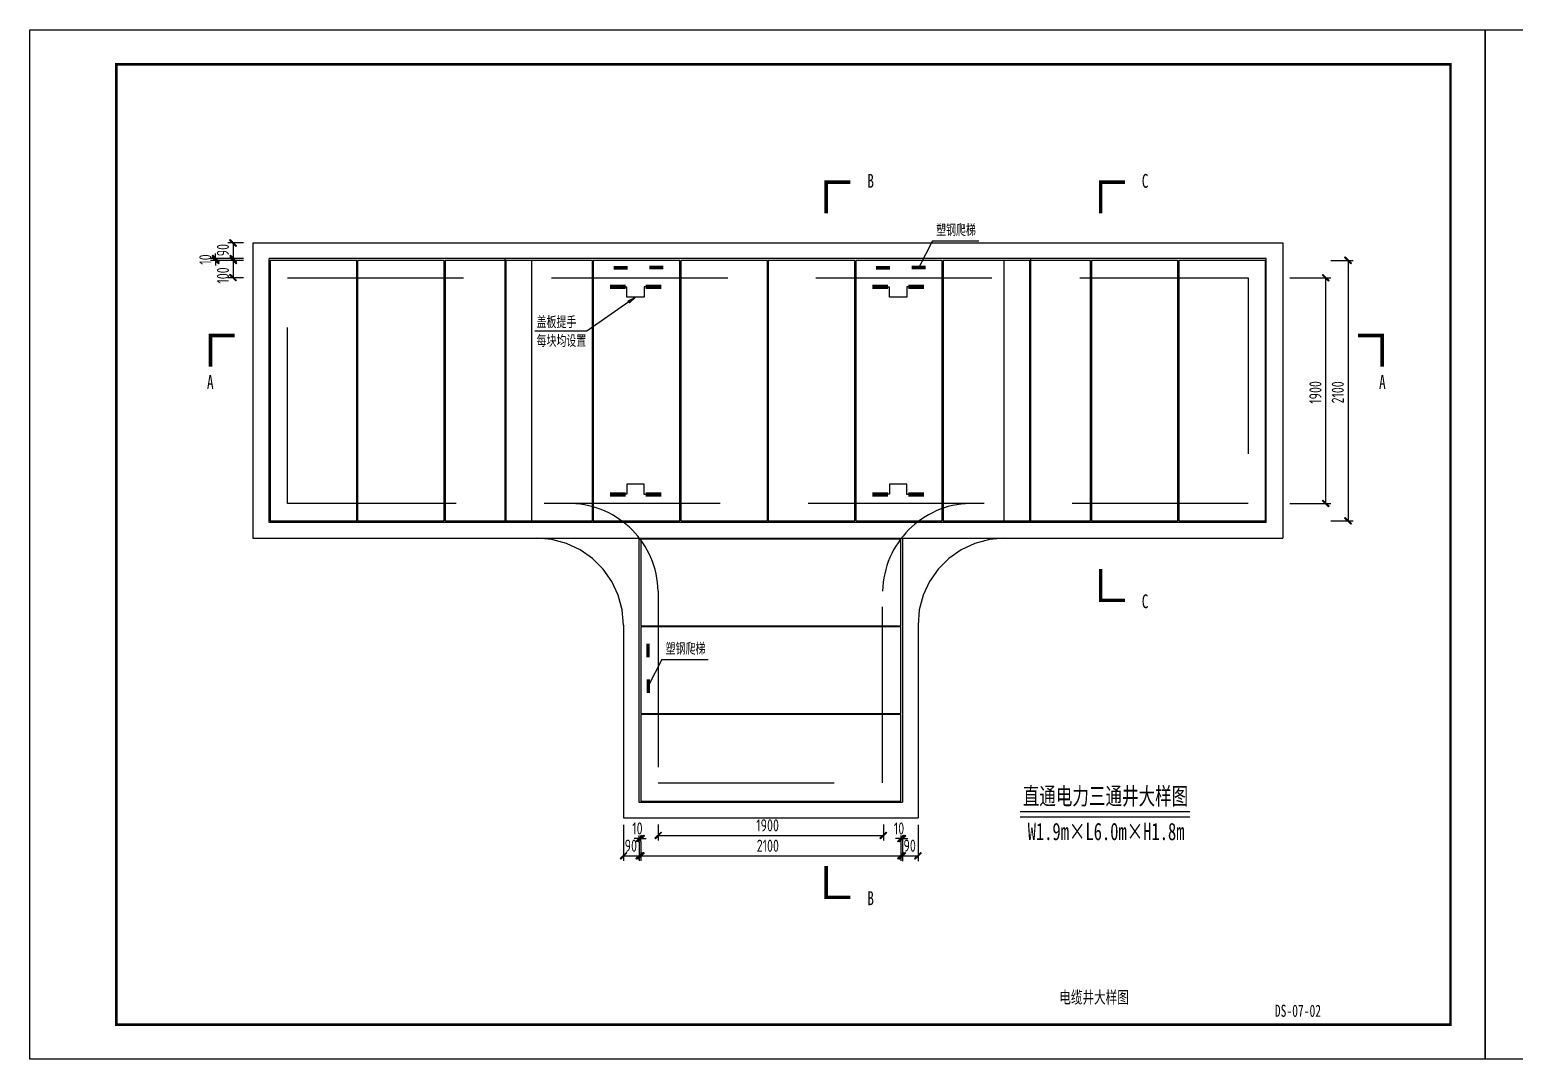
# Model space of a CAD drawing. Extents: x 2969 to 3809, y -1283 to -33.
# Drawn here: x 2969.5 to 3397.9, y -644.2 to -347.2 of the extents above; entities that cross this region are included whole.
import ezdxf
from ezdxf.enums import TextEntityAlignment as Align

# ---------------------------------------------------------------- set-up
doc = ezdxf.new("R2010")
doc.units = 0
doc.header["$LTSCALE"] = 10
doc.linetypes.add('DASHED', pattern=[19.05, 12.7, -6.35])
for name, color, linetype in [('0-TK', 7, 'Continuous'), ('TK', 7, 'Continuous'), ('尺寸标注', 1, 'Continuous'), ('提手', 7, 'Continuous'), ('文字', 3, 'Continuous'), ('标注引线', 3, 'Continuous'), ('爬梯', 4, 'Continuous'), ('轮廓', 7, 'Continuous')]:
    doc.layers.add(name, color=color, linetype=linetype)
doc.styles.add('GJ', font='tssdeng.shx', dxfattribs={"width": 0.75, "bigfont": 'hztxt.shx'})
doc.styles.add('HZTXT', font='仿宋_GB2312_0.ttf', dxfattribs={"width": 0.6, "height": 1.25})
doc.styles.add('仿宋', font='simfang.ttf', dxfattribs={"width": 0.9})

# ---------------------------------------------------------------- blocks, each defined once
blk = doc.blocks.new('K-建筑标记')
at = {"lineweight": 5}
blk.add_hatch(color=256, dxfattribs=at).paths.add_polyline_path([(0.97, 0.8), (0.8, 0.97), (-0.97, -0.8), (-0.8, -0.97)])
blk.add_lwpolyline([(-0.8, -0.97), (-0.97, -0.8), (0.8, 0.97), (0.97, 0.8)], close=True, dxfattribs=at)
blk.add_lwpolyline([(0.09, -0.09), (-0.09, 0.09)], dxfattribs=at)
blk = doc.blocks.new('K-箭头')
at = {"lineweight": 5}
blk.add_hatch(color=256, dxfattribs=at).paths.add_polyline_path([(0, 0), (2.39, -0.4), (2.39, 0), (2.39, 0.4)])
for points in [[(0, 0), (2.39, 0.4), (2.39, 0)], [(0, 0), (2.39, -0.4), (2.39, 0)]]:
    blk.add_lwpolyline(points, dxfattribs=at)

msp = doc.modelspace()

# ---------------------------------------------------------------- hatches: boundary and pattern name
at = {"layer": '提手'}
for points in [[(3141.403, -420.776), (3136.882, -420.776), (3136.882, -422.024), (3141.403, -422.024)], [(3147.234, -420.776), (3151.755, -420.776), (3151.755, -422.024), (3147.234, -422.024)], [(3217.129, -420.776), (3212.608, -420.776), (3212.608, -422.024), (3217.129, -422.024)], [(3222.961, -420.776), (3227.481, -420.776), (3227.481, -422.024), (3222.961, -422.024)], [(3141.403, -481.928), (3136.882, -481.928), (3136.882, -480.68), (3141.403, -480.68)], [(3147.234, -481.928), (3151.755, -481.928), (3151.755, -480.68), (3147.234, -480.68)], [(3217.129, -481.928), (3212.608, -481.928), (3212.608, -480.68), (3217.129, -480.68)], [(3222.961, -481.928), (3227.481, -481.928), (3227.481, -480.68), (3222.961, -480.68)]]:
    msp.add_hatch(color=256, dxfattribs=at).paths.add_polyline_path(points)

# ---------------------------------------------------------------- linework, layer by layer
at = {"linetype": 'Continuous', "const_width": 0.7}
msp.add_lwpolyline([(2994.454, -357.239), (3379.454, -357.239), (3379.454, -634.239), (2994.454, -634.239)], close=True, dxfattribs=at)
at = {"layer": '0-TK'}
for points in [[(2969.454, -347.239), (3389.454, -347.239), (3389.454, -644.239), (2969.454, -644.239)], [(3389.454, -347.239), (3809.454, -347.239), (3809.454, -644.239), (3389.454, -644.239)]]:
    msp.add_lwpolyline(points, close=True, dxfattribs=at)
at = {"layer": 'TK'}
for p, q in [((3255.283, -572.774), (3304.195, -572.774)), ((3255.283, -574.253), (3304.195, -574.253))]:
    msp.add_line(p, q, dxfattribs=at)
at = {"layer": '尺寸标注'}
for points in [[(3031.168, -408.747), (3026.657, -408.747)], [(3028.168, -408.747), (3028.168, -413.261)], [(3031.168, -413.261), (3021.615, -413.261)], [(3031.168, -413.79), (3021.615, -413.79)], [(3023.081, -413.757), (3023.125, -413.757)], [(3023.104, -413.261), (3023.104, -411.781)], [(3023.104, -413.79), (3023.104, -415.28)], [(3031.168, -413.261), (3026.657, -413.261)], [(3031.168, -413.79), (3026.657, -413.79)], [(3028.168, -413.261), (3028.212, -413.261)], [(3028.168, -413.79), (3028.168, -418.797)], [(3344.919, -413.79), (3351.38, -413.79)], [(3349.87, -413.79), (3349.87, -488.914)], [(3031.168, -418.797), (3026.657, -418.797)], [(3028.168, -418.797), (3028.212, -418.797)], [(3333.062, -418.797), (3344.919, -418.797)], [(3343.416, -418.797), (3343.416, -483.907)], [(3333.062, -483.907), (3344.919, -483.907)], [(3343.416, -483.907), (3343.459, -483.907)], [(3344.919, -488.914), (3351.38, -488.914)], [(3349.87, -488.914), (3349.913, -488.914)], [(3140.823, -576.562), (3140.823, -587.009)], [(3150.812, -576.552), (3150.812, -581.163)], [(3215.803, -576.552), (3215.803, -581.163)], [(3225.788, -576.562), (3225.788, -587.063)], [(3145.332, -580.557), (3143.845, -580.557)], [(3145.332, -581.535), (3145.332, -579.72)], [(3145.332, -581.535), (3145.332, -587.009)], [(3145.845, -581.438), (3145.845, -579.72)], [(3145.845, -580.557), (3147.332, -580.557)], [(3145.845, -581.438), (3145.845, -587.009)], [(3150.812, -579.659), (3215.803, -579.659)], [(3220.814, -580.557), (3219.323, -580.557)], [(3220.814, -579.72), (3220.814, -587.009)], [(3220.814, -579.72), (3220.814, -582.044)], [(3221.28, -579.72), (3221.28, -582.044)], [(3221.28, -580.557), (3222.81, -580.557)], [(3221.28, -580.557), (3221.323, -580.557)], [(3221.28, -581.578), (3221.28, -587.063)], [(3140.823, -585.533), (3145.332, -585.533)], [(3145.808, -585.539), (3220.807, -585.539)], [(3221.28, -585.533), (3225.788, -585.533)]]:
    msp.add_lwpolyline(points, dxfattribs=at)
at = {"layer": '提手'}
for p, q in [((3141.803, -421.466), (3137.186, -421.466)), ((3141.803, -424.35), (3141.803, -421.466)), ((3151.224, -421.4), (3146.812, -421.4)), ((3146.812, -421.4), (3146.812, -424.35)), ((3217.53, -421.466), (3212.912, -421.466)), ((3217.53, -424.35), (3217.53, -421.466)), ((3226.951, -421.4), (3222.539, -421.4)), ((3222.539, -421.4), (3222.539, -424.35)), ((3146.812, -424.35), (3141.803, -424.35)), ((3222.539, -424.35), (3217.53, -424.35)), ((3146.812, -478.354), (3141.803, -478.354)), ((3141.803, -478.354), (3141.803, -481.238)), ((3146.812, -481.304), (3146.812, -478.354)), ((3222.539, -478.354), (3217.53, -478.354)), ((3217.53, -478.354), (3217.53, -481.238)), ((3222.539, -481.304), (3222.539, -478.354)), ((3141.803, -481.238), (3137.186, -481.238)), ((3151.224, -481.304), (3146.812, -481.304)), ((3217.53, -481.238), (3212.912, -481.238)), ((3226.951, -481.304), (3222.539, -481.304))]:
    msp.add_line(p, q, dxfattribs=at)
at = {"layer": '文字', "const_width": 1}
for points in [[(3206.296, -391.235), (3199.296, -391.235), (3199.296, -400.235)], [(3285.495, -391.235), (3278.495, -391.235), (3278.495, -400.235)], [(3028.639, -435.453), (3021.639, -435.453), (3021.639, -444.453)], [(3352.739, -435.453), (3359.739, -435.453), (3359.739, -444.453)], [(3285.495, -511.838), (3278.495, -511.838), (3278.495, -502.838)], [(3206.296, -597.499), (3199.296, -597.499), (3199.296, -588.499)]]:
    msp.add_lwpolyline(points, dxfattribs=at)
at = {"layer": '标注引线'}
for points in [[(3229.922, -408.126), (3226.01, -415.845)], [(3229.922, -408.126), (3243.317, -408.126)], [(3144.308, -424.35), (3130.19, -434.185)], [(3130.19, -434.185), (3115.189, -434.185)], [(3151.878, -528.877), (3147.967, -536.596)], [(3151.878, -528.877), (3165.274, -528.877)]]:
    msp.add_lwpolyline(points, dxfattribs=at)
at = {"layer": '爬梯', "const_width": 1.009}
for points in [[(3137.976, -415.949), (3141.99, -415.949)], [(3148.263, -415.845), (3152.277, -415.845)], [(3213.703, -415.949), (3217.716, -415.949)], [(3223.99, -415.845), (3228.003, -415.845)], [(3147.863, -528.316), (3147.863, -524.303)], [(3147.967, -538.603), (3147.967, -534.59)]]:
    msp.add_lwpolyline(points, dxfattribs=at)
at = {"layer": '轮廓'}
for points in [[(3033.863, -408.747), (3331.073, -408.747)], [(3033.863, -408.747), (3033.863, -493.913)], [(3331.073, -408.747), (3331.073, -493.913)], [(3326.289, -413.261), (3038.601, -413.261)], [(3038.601, -489.4), (3038.601, -413.261)], [(3038.865, -488.914), (3063.866, -488.914), (3063.866, -413.79), (3038.865, -413.79), (3038.865, -488.914)], [(3064.086, -488.914), (3089.087, -488.914), (3089.087, -413.79), (3064.086, -413.79), (3064.086, -488.914)], [(3089.354, -488.914), (3114.354, -488.914), (3114.354, -413.79), (3089.354, -413.79), (3089.354, -488.914)], [(3106.61, -489.4), (3106.61, -413.261)], [(3106.831, -488.914), (3131.832, -488.914), (3131.832, -413.79), (3106.831, -413.79), (3106.831, -488.914)], [(3132.096, -488.914), (3157.096, -488.914), (3157.096, -413.79), (3132.096, -413.79), (3132.096, -488.914)], [(3157.317, -488.914), (3182.317, -488.914), (3182.317, -413.79), (3157.317, -413.79), (3157.317, -488.914)], [(3182.581, -488.914), (3207.572, -488.914), (3207.572, -413.79), (3182.581, -413.79), (3182.581, -488.914)], [(3207.849, -488.914), (3232.796, -488.914), (3232.796, -413.79), (3207.849, -413.79), (3207.849, -488.914)], [(3233.059, -488.914), (3258.059, -488.914), (3258.059, -413.79), (3233.059, -413.79), (3233.059, -488.914)], [(3250.59, -488.914), (3275.581, -488.914), (3275.581, -413.79), (3250.59, -413.79), (3250.59, -488.914)], [(3258.323, -489.4), (3258.323, -413.261)], [(3275.801, -488.914), (3300.801, -488.914), (3300.801, -413.79), (3275.801, -413.79), (3275.801, -488.914)], [(3301.069, -488.914), (3326.069, -488.914), (3326.069, -413.79), (3301.069, -413.79), (3301.069, -488.914)], [(3326.289, -489.4), (3326.289, -413.261)], [(3114.354, -456.728), (3114.354, -454.742)], [(3250.59, -454.829), (3250.59, -456.862)], [(3326.289, -489.4), (3038.601, -489.4)], [(3033.863, -493.913), (3115.811, -493.913)], [(3140.811, -518.968), (3140.416, -514.588), (3139.3, -510.379), (3137.444, -506.446), (3134.969, -502.853), (3131.875, -499.757), (3128.287, -497.281), (3124.352, -495.414), (3120.145, -494.308), (3115.811, -493.913)], [(3115.811, -493.913), (3253.199, -493.913)], [(3145.275, -493.913), (3145.275, -570.052)], [(3145.275, -493.913), (3145.275, -570.052)], [(3145.808, -519.189), (3220.807, -519.189), (3220.807, -494.177), (3145.808, -494.177), (3145.808, -519.189)], [(3221.293, -493.913), (3221.293, -570.052)], [(3221.293, -493.913), (3221.293, -570.052)], [(3250.768, -493.913), (3246.427, -494.308), (3242.227, -495.414), (3238.284, -497.281), (3234.704, -499.757), (3231.646, -502.853), (3229.127, -506.446), (3227.315, -510.379), (3226.163, -514.588), (3225.812, -518.968)], [(3250.768, -493.913), (3331.073, -493.913)], [(3140.811, -518.968), (3140.811, -574.566)], [(3145.808, -544.512), (3220.807, -544.512), (3220.807, -519.455), (3145.808, -519.455), (3145.808, -544.512)], [(3225.812, -518.968), (3225.812, -574.566)], [(3145.808, -569.787), (3220.807, -569.787), (3220.807, -544.731), (3145.808, -544.731), (3145.808, -569.787)], [(3145.275, -570.052), (3221.293, -570.052)], [(3145.275, -570.052), (3221.293, -570.052)], [(3145.808, -569.787), (3220.807, -569.787)], [(3140.811, -574.566), (3225.812, -574.566)]]:
    msp.add_lwpolyline(points, dxfattribs=at)
at = {"layer": '轮廓', "color": 3, "linetype": 'DASHED', "ltscale": 0.4}
msp.add_lwpolyline([(3043.862, -418.797), (3321.071, -418.797), (3321.071, -483.907), (3043.862, -483.907)], close=True, dxfattribs=at)
at = {"layer": '轮廓', "color": 3}
for points in [[(3331.073, -418.797), (3331.116, -418.797)], [(3114.354, -423.662), (3114.354, -421.273)], [(3114.354, -426.678), (3114.354, -424.677)], [(3114.354, -429.684), (3114.354, -427.693)], [(3250.59, -427.784), (3250.59, -429.818)], [(3114.354, -432.692), (3114.354, -430.655)], [(3250.59, -430.789), (3250.59, -432.823)], [(3114.354, -435.705), (3114.354, -433.664)], [(3114.354, -438.671), (3114.354, -436.68)], [(3250.59, -433.805), (3250.59, -435.796)], [(3250.59, -436.811), (3250.59, -438.801)], [(3114.354, -441.676), (3114.354, -439.686)], [(3250.59, -439.82), (3250.59, -441.81)], [(3114.354, -444.692), (3114.354, -442.695)], [(3250.59, -442.836), (3250.59, -444.826)], [(3114.354, -447.701), (3114.354, -445.711)], [(3114.354, -450.707), (3114.354, -448.716)], [(3250.59, -445.841), (3250.59, -447.832)], [(3250.59, -448.851), (3250.59, -450.841)], [(3114.354, -453.723), (3114.354, -451.733)], [(3250.59, -451.82), (3250.59, -453.857)], [(3114.354, -459.737), (3114.354, -457.703)], [(3250.59, -457.834), (3250.59, -459.868)], [(3114.354, -462.753), (3114.354, -460.72)], [(3250.59, -460.85), (3250.59, -462.841)], [(3114.354, -465.715), (3114.354, -463.725)], [(3114.354, -468.725), (3114.354, -466.734)], [(3250.59, -463.859), (3250.59, -465.85)], [(3250.59, -466.865), (3250.59, -468.855)], [(3114.354, -471.737), (3114.354, -469.75)], [(3250.59, -469.881), (3250.59, -471.871)], [(3114.354, -474.746), (3114.354, -472.756)], [(3331.073, -483.907), (3331.116, -483.907)], [(3145.275, -570.052), (3145.322, -570.052)], [(3145.275, -570.052), (3145.322, -570.052)], [(3145.808, -569.787), (3145.851, -569.787)], [(3140.811, -574.566), (3140.858, -574.566)], [(3150.812, -574.566), (3150.856, -574.566)], [(3215.803, -574.566), (3215.846, -574.566)]]:
    msp.add_lwpolyline(points, dxfattribs=at)
at = {"layer": '轮廓', "color": 3, "linetype": 'DASHED', "ltscale": 0.4}
msp.add_lwpolyline([(3150.812, -509.209), (3150.812, -564.516), (3215.528, -564.516), (3215.571, -509.209)], dxfattribs=at)
for centre, radius, start, end in [((3124.986, -509.726), 25.832, 1.14668, 88.17414), ((3241.388, -509.722), 25.823, 91.39508, 178.8615)]:
    msp.add_arc(centre, radius, start, end, dxfattribs=at)

# ---------------------------------------------------------------- block references
at = {"layer": '尺寸标注', "xscale": 1.017900000000054, "yscale": 1.017900000000054, "zscale": 1.017900000000054, "rotation": 90}
for p in [(3028.145, -408.747), (3023.104, -413.261), (3023.104, -413.79), (3028.168, -413.261), (3028.191, -413.803), (3349.87, -413.79), (3028.145, -418.733), (3343.416, -418.797), (3343.416, -483.907), (3349.87, -488.914)]:
    msp.add_blockref('K-建筑标记', p, dxfattribs=at)
at = {"layer": '尺寸标注', "xscale": 1.017899999999827, "yscale": 1.017899999999827, "zscale": 1.017899999999827}
for p in [(3145.332, -580.557), (3145.845, -580.557), (3150.812, -579.676), (3215.803, -579.676), (3220.814, -580.557), (3221.28, -580.557), (3140.823, -585.533), (3145.332, -585.533), (3145.845, -585.533), (3220.814, -585.533), (3221.28, -585.533), (3225.788, -585.533)]:
    msp.add_blockref('K-建筑标记', p, dxfattribs=at)
at = {"layer": '标注引线', "xscale": 1.017900000000088, "yscale": 1.017900000000088, "zscale": 1.017900000000088, "rotation": 214.8626789016625}
msp.add_blockref('K-箭头', (3144.308, -424.35), dxfattribs=at)

# ---------------------------------------------------------------- texts
at = {"linetype": 'Continuous', "style": '仿宋', "width": 0.7}
for s, p in [('电缆井大样图', (3276.587, -626.299)), ('DS-07-02', (3335.421, -630.239))]:
    msp.add_text(s, height=3.5, dxfattribs=at).set_placement(p, align=Align.MIDDLE)
at = {"layer": 'TK', "color": 152, "style": 'HZTXT', "width": 0.7}
for s, p in [('直通电力三通井大样图', (3256.012, -568.301)), ('W1.9m×L6.0m×H1.8m', (3257.437, -578.523))]:
    msp.add_text(s, height=5, dxfattribs=at).set_placement(p, align=Align.MIDDLE_LEFT)
at = {"layer": '尺寸标注', "style": 'GJ', "width": 0.75}
for s, p in [('90', (3026.961, -412.604)), ('10', (3021.878, -415.01)), ('100', (3026.961, -420.471)), ('1900', (3342.216, -455.134)), ('2100', (3348.67, -455.046))]:
    msp.add_text(s, height=3.5, rotation=90, dxfattribs=at).set_placement(p)
for s, p in [('10', (3143.339, -579.398)), ('1900', (3179.12, -578.503)), ('10', (3218.829, -579.398)), ('90', (3141.139, -584.375)), ('2100', (3179.254, -584.386)), ('90', (3221.592, -584.375))]:
    msp.add_text(s, height=3.5, dxfattribs=at).set_placement(p)
at = {"layer": '文字', "style": 'HZTXT', "width": 0.7}
for s, height, p in [('B', 4, (3211.159, -392.84)), ('C', 4, (3290.358, -392.84)), ('塑钢爬梯', 3, (3231.015, -406.442)), ('盖板提手', 3, (3115.729, -433.005)), ('每块均设置', 3, (3115.729, -438.417)), ('A', 4, (3020.604, -450.853)), ('A', 4, (3358.83, -450.853)), ('C', 4, (3290.358, -514.121)), ('塑钢爬梯', 3, (3152.972, -527.194)), ('B', 4, (3211.159, -599.782))]:
    msp.add_text(s, height=height, dxfattribs=at).set_placement(p)

doc.saveas('drawing.dxf')
